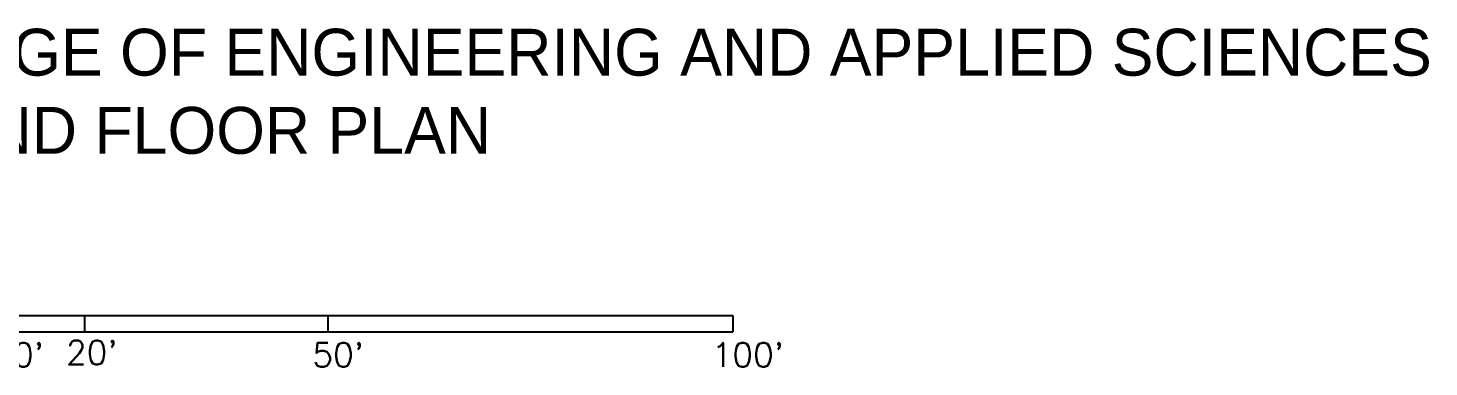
# Model space of a CAD drawing. Header units: inches. Extents: x 0 to 15110, y -1099 to 7181.
# Drawn here: x 7621 to 9695, y 2591 to 3092 of the extents above; entities that cross this region are included whole.
import ezdxf

# ---------------------------------------------------------------- set-up
doc = ezdxf.new("R2010")
doc.units = ezdxf.units.IN
doc.header["$LTSCALE"] = 48
doc.header["$MEASUREMENT"] = 0
doc.layers.get('0').update_dxf_attribs({"linetype": 'CONTINUOUS'})
doc.layers.add('A-SCAL', color=7, linetype='CONTINUOUS')
doc.layers.add('A-TEXT', color=3, linetype='CONTINUOUS')
doc.layers.get('0').off()
doc.styles.add('ARCH', font='arch.shx')
doc.styles.get("Standard").update_dxf_attribs({"font": 'ROMANS.SHX'})

# ---------------------------------------------------------------- blocks, each defined once
blk = doc.blocks.new('SCALE')
at = {"layer": 'A-SCAL'}
for p, q in [((1.1, 25.4), (1.1, 1)), ((1.1, 25.4), (1201.1, 25.4)), ((121.1, 25.4), (121.1, 1)), ((241.1, 25.4), (241.1, 1)), ((601.1, 25.4), (601.1, 1)), ((1201.1, 25.4), (1201.1, 1)), ((1.1, 1), (1201.1, 1))]:
    blk.add_line(p, q, dxfattribs=at)
for s, p in [("10'", (104.5, -50.8)), ("20'", (213.5, -47.5)), ("50'", (578.5, -50.8)), ("100'", (1169.8, -50.8))]:
    blk.add_text(s, height=35.72, dxfattribs=at).set_placement(p)

msp = doc.modelspace()

# ---------------------------------------------------------------- block references
msp.add_blockref('SCALE', (7463.3, 2641.6))

# ---------------------------------------------------------------- texts
at = {"layer": 'A-TEXT', "lineweight": 18, "style": 'ARCH'}
for s, p in [('COLLEGE OF ENGINEERING AND APPLIED SCIENCES', (7293.1, 3021.5)), ('SECOND FLOOR PLAN', (7296.5, 2905.9))]:
    msp.add_text(s, height=69.342, dxfattribs=at).set_placement(p)

doc.saveas('drawing.dxf')
